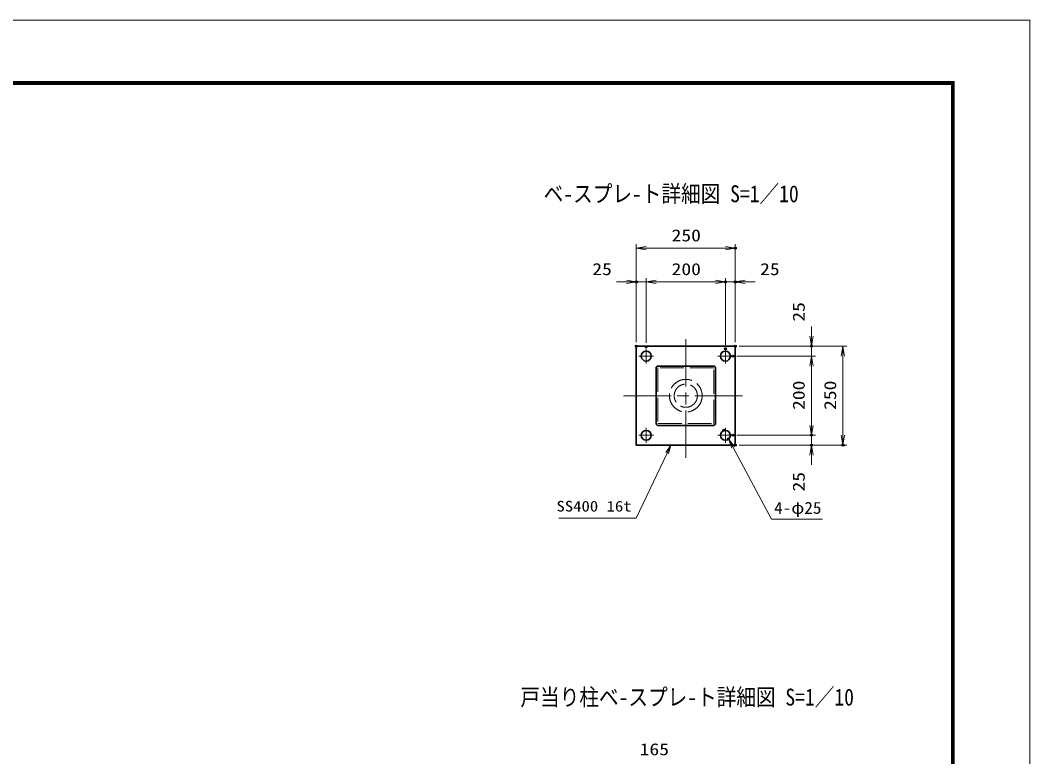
# Model space of a CAD drawing. Units: millimetres at full size, with parts at other scales. Extents: x -5940 to 5940, y -4200 to 4200.
# Drawn here: x 841 to 5940, y 478 to 4200 of the extents above; entities that cross this region are included whole.
import ezdxf
from ezdxf.enums import TextEntityAlignment as Align

# ---------------------------------------------------------------- set-up
doc = ezdxf.new("R2010")
doc.units = ezdxf.units.MM
doc.header["$LTSCALE"] = 20
doc.header["$PDMODE"] = 32
doc.header["$PDSIZE"] = 10
for name, pattern in [('DASHED', [7.5, 6, -1.5]), ('USER1', [18, 12, -1.5, 3, -1.5]), ('USER2', [9, 6, -0.75, 1.5, -0.75])]:
    doc.linetypes.add(name, pattern=pattern)
for name, color, linetype, lineweight in [('0-0_D-TTL', 7, 'Continuous', 18), ('0-1_軸線', 200, 'USER1', 15), ('0-2_外形線', 7, 'Continuous', 35), ('0-3_寸法線', 4, 'Continuous', 18), ('0-4_0', 7, 'Continuous', 18), ('0-A_隠れ線', 140, 'DASHED', 18)]:
    doc.layers.add(name, color=color, linetype=linetype, lineweight=lineweight)
doc.layers.add('0-5_Defpoints', color=7, linetype='Continuous')
doc.layers.add('0-6_文字', color=254, linetype='Continuous')
doc.styles.add('ＭＳ ゴシック', font='')
doc.styles.get('ＭＳ ゴシック').set_extended_font_data('MS Gothic')

# ---------------------------------------------------------------- blocks, each defined once
blk = doc.blocks.new('_Open')
at = {"layer": '0-4_0'}
blk.add_line((-20, 3.333), (0, 0), dxfattribs=at)
blk.add_lwpolyline([(-20, -3.333), (0, 0), (-20, 0)], dxfattribs=at)
blk = doc.blocks.new('S44')
at = {"layer": '0-3_寸法線'}
for points in [[(-17176376.1, 55025410.7), (-17168574.5, 55025410.7), (-17165444.5, 55031989.2), (-17165062.6, 55032791.8)], [(-17165310.7, 55031925.5), (-17165062.6, 55032791.8), (-17165578.3, 55032052.8)]]:
    blk.add_lwpolyline(points, dxfattribs=at)
at = {"layer": '0-3_寸法線', "color": 254, "style": 'ＭＳ ゴシック', "width": 1.15}
blk.add_text('SS400 16t', height=1078, dxfattribs=at).set_placement((-17176632.1, 55025763.4), align=Align.BOTTOM_LEFT)

msp = doc.modelspace()

# ---------------------------------------------------------------- linework, layer by layer
at = {"layer": '0-0_D-TTL'}
for points in [[(-5940, -4200), (5940, -4200), (5940, 4200), (-5940, 4200)], [(-5558.14, 3889.71), (5558.14, 3889.71), (5558.14, -3888.86), (-5558.14, -3888.86)], [(-5554.61, 3886.18), (5554.61, 3886.18), (5554.61, -3885.32), (-5554.61, -3885.32)], [(-5551.07, 3882.64), (5551.07, 3882.64), (5551.07, -3881.79), (-5551.07, -3881.79)], [(-5547.54, 3879.11), (5547.54, 3879.11), (5547.54, -3878.25), (-5547.54, -3878.25)], [(-5544, 3875.57), (5544, 3875.57), (5544, -3874.71), (-5544, -3874.71)]]:
    msp.add_lwpolyline(points, close=True, dxfattribs=at)
at = {"layer": '0-1_軸線'}
for p, q in [((4202.78, 1988.81), (4202.78, 2616.81)), ((4002.78, 2502.81), (3965.28, 2502.81)), ((4002.78, 2502.81), (4002.78, 2540.31)), ((4002.78, 2502.81), (4040.28, 2502.81)), ((4002.78, 2502.81), (4002.78, 2465.31)), ((4402.78, 2502.81), (4365.28, 2502.81)), ((4402.78, 2502.81), (4402.78, 2540.31)), ((4402.78, 2502.81), (4440.28, 2502.81)), ((4402.78, 2502.81), (4402.78, 2465.31)), ((3888.78, 2302.81), (4516.78, 2302.81)), ((4002.78, 2102.81), (3965.28, 2102.81)), ((4002.78, 2102.81), (4002.78, 2140.31)), ((4002.78, 2102.81), (4040.28, 2102.81)), ((4002.78, 2102.81), (4002.78, 2065.31)), ((4402.78, 2102.81), (4365.28, 2102.81)), ((4402.78, 2102.81), (4402.78, 2140.31)), ((4402.78, 2102.81), (4440.28, 2102.81)), ((4402.78, 2102.81), (4402.78, 2065.31))]:
    msp.add_line(p, q, dxfattribs=at)
at = {"layer": '0-1_軸線', "linetype": 'USER2'}
for p, q in [((4189.58, 2302.81), (4215.98, 2302.81)), ((4202.78, 2289.61), (4202.78, 2316.01))]:
    msp.add_line(p, q, dxfattribs=at)
at = {"layer": '0-2_外形線'}
for p, q in [((4342.78, 2452.81), (4062.78, 2452.81)), ((4052.78, 2442.81), (4052.78, 2162.81)), ((4352.78, 2162.81), (4352.78, 2442.81)), ((4062.78, 2152.81), (4342.78, 2152.81))]:
    msp.add_line(p, q, dxfattribs=at)
msp.add_lwpolyline([(3952.78, 2552.81), (4452.78, 2552.81), (4452.78, 2052.81), (3952.78, 2052.81)], close=True, dxfattribs=at)
for centre in [(4002.78, 2502.81), (4402.78, 2502.81), (4002.78, 2102.81), (4402.78, 2102.81)]:
    msp.add_circle(centre, 25, dxfattribs=at)
for centre, start, end in [((4062.78, 2442.81), 90, 180), ((4342.78, 2442.81), 0, 90), ((4062.78, 2162.81), 180, 270), ((4342.78, 2162.81), 270, 0)]:
    msp.add_arc(centre, 10, start, end, dxfattribs=at)
at = {"layer": '0-3_寸法線'}
for p, q in [((3952.78, 2572.81), (3952.78, 3067.92)), ((4452.78, 2572.81), (4452.78, 3067.92)), ((3952.78, 3047.92), (4452.78, 3047.92)), ((3902.78, 2877.4), (3852.78, 2877.4)), ((3952.78, 2572.81), (3952.78, 2897.4)), ((4002.78, 2877.4), (3952.78, 2877.4)), ((4002.78, 2570.31), (4002.78, 2897.4)), ((4002.78, 2570.31), (4002.78, 2897.4)), ((4002.78, 2877.4), (4402.78, 2877.4)), ((4052.78, 2877.4), (4102.78, 2877.4)), ((4352.78, 2877.4), (4302.78, 2877.4)), ((4402.78, 2560.31), (4402.78, 2897.4)), ((4402.78, 2560.31), (4402.78, 2897.4)), ((4402.78, 2877.4), (4452.78, 2877.4)), ((4452.78, 2572.81), (4452.78, 2897.4)), ((4502.78, 2877.4), (4552.78, 2877.4)), ((4837.82, 2602.81), (4837.82, 2652.81)), ((4472.78, 2552.81), (4857.82, 2552.81)), ((4472.78, 2552.81), (5016.46, 2552.81)), ((4837.82, 2502.81), (4837.82, 2552.81)), ((4996.46, 2552.81), (4996.46, 2052.81)), ((4460.28, 2502.81), (4857.82, 2502.81)), ((4460.28, 2502.81), (4857.82, 2502.81)), ((4837.82, 2502.81), (4837.82, 2102.81)), ((4837.82, 2452.81), (4837.82, 2402.81)), ((4837.82, 2152.81), (4837.82, 2202.81)), ((4460.28, 2102.81), (4857.82, 2102.81)), ((4460.28, 2102.81), (4857.82, 2102.81)), ((4837.82, 2102.81), (4837.82, 2052.81)), ((4472.78, 2052.81), (4857.82, 2052.81)), ((4472.78, 2052.81), (5016.46, 2052.81)), ((4837.82, 2002.81), (4837.82, 1952.81))]:
    msp.add_line(p, q, dxfattribs=at)
msp.add_lwpolyline([(4893.71, 1679.5), (4636.11, 1679.5), (4441.87, 2041.03)], dxfattribs=at)
at = {"layer": '0-5_Defpoints'}
for p in [(4452.78, 3047.92), (3952.78, 2877.4), (4402.78, 2877.4), (4452.78, 2877.4), (3952.78, 2552.81), (4002.78, 2550.31), (4452.78, 2552.81), (4452.78, 2552.81), (4837.82, 2552.81), (4402.78, 2540.31), (4440.28, 2502.81), (4394.54, 2129.12), (4440.28, 2102.81), (4837.82, 2102.81), (4418.2, 2085.07), (4452.78, 2052.81), (4837.82, 2052.81), (4996.46, 2052.81)]:
    msp.add_point(p, dxfattribs=at)
at = {"layer": '0-A_隠れ線'}
for p, q in [((4061.78, 2442.81), (4061.78, 2162.81)), ((4342.78, 2443.81), (4062.78, 2443.81)), ((4343.78, 2162.81), (4343.78, 2442.81)), ((4062.78, 2161.81), (4342.78, 2161.81))]:
    msp.add_line(p, q, dxfattribs=at)
for radius in [82.6, 58.6]:
    msp.add_circle((4202.78, 2302.81), radius, dxfattribs=at)
for centre, start, end in [((4062.78, 2442.81), 90, 180), ((4342.78, 2442.81), 0, 90), ((4062.78, 2162.81), 180, 270), ((4342.78, 2162.81), 270, 0)]:
    msp.add_arc(centre, 1, start, end, dxfattribs=at)

# ---------------------------------------------------------------- block references
at = {"layer": '0-3_寸法線', "xscale": 2.5, "yscale": 2.5}
for p, rotation in [((3952.78, 3047.92), 180), ((4002.78, 2877.4), 180), ((4002.78, 2877.4), 180), ((4452.78, 2877.4), 180), ((4837.82, 2552.81), 270), ((4996.46, 2552.81), 90), ((4837.82, 2502.81), 90), ((4837.82, 2502.81), 90), ((4837.82, 2102.81), 270), ((4837.82, 2102.81), 270), ((4996.46, 2052.81), 270), ((4418.2, 2085.07), 118.24793), ((4837.82, 2052.81), 90)]:
    msp.add_blockref('_Open', p, dxfattribs=dict(at, rotation=rotation))
at = {"layer": '0-3_寸法線'}
for name, p, xscale, yscale in [('_Open', (4452.78, 3047.92), 2.5, 2.5), ('_Open', (3952.78, 2877.4), 2.5, 2.5), ('_Open', (4402.78, 2877.4), 2.5, 2.5), ('_Open', (4402.78, 2877.4), 2.5, 2.5), ('S44', (862381.01, -2749586.79), 0.05, 0.05)]:
    msp.add_blockref(name, p, dxfattribs=dict(at, xscale=xscale, yscale=yscale))

# ---------------------------------------------------------------- texts
at = {"layer": '0-3_寸法線', "color": 254, "style": 'ＭＳ ゴシック'}
for s, height, width, p in [('250', 60.56, 1.2, (4130.78, 3064.26)), ('25', 60.56, 1.2, (3730.48, 2893.75)), ('200', 60.56, 1.2, (4130.78, 2893.75)), ('25', 60.56, 1.2, (4577.85, 2893.75)), ('4-φ25', 60.61, 1.05, (4648.91, 1687.84)), ('165', 60.56, 1.2, (3969.55, 468.05))]:
    msp.add_text(s, height=height, dxfattribs=dict(at, width=width)).set_placement(p, align=Align.BOTTOM_LEFT)
at = {"layer": '0-3_寸法線', "color": 254, "style": 'ＭＳ ゴシック', "width": 1.2}
for s, p in [('25', (4821.48, 2676.79)), ('200', (4821.48, 2230.81)), ('250', (4980.11, 2230.81)), ('25', (4821.48, 1818.78))]:
    msp.add_text(s, height=60.56, rotation=90, dxfattribs=at).set_placement(p, align=Align.BOTTOM_LEFT)
at = {"layer": '0-6_文字', "style": 'ＭＳ ゴシック', "width": 0.85}
for s, p in [('ベ-スプレ-ト詳細図 S=1／10', (3485.01, 3254.6)), ('戸当り柱ベ-スプレ-ト詳細図 S=1／10', (3367.38, 711.68))]:
    msp.add_text(s, height=85.52, dxfattribs=at).set_placement(p, align=Align.BOTTOM_LEFT)

doc.saveas('drawing.dxf')
